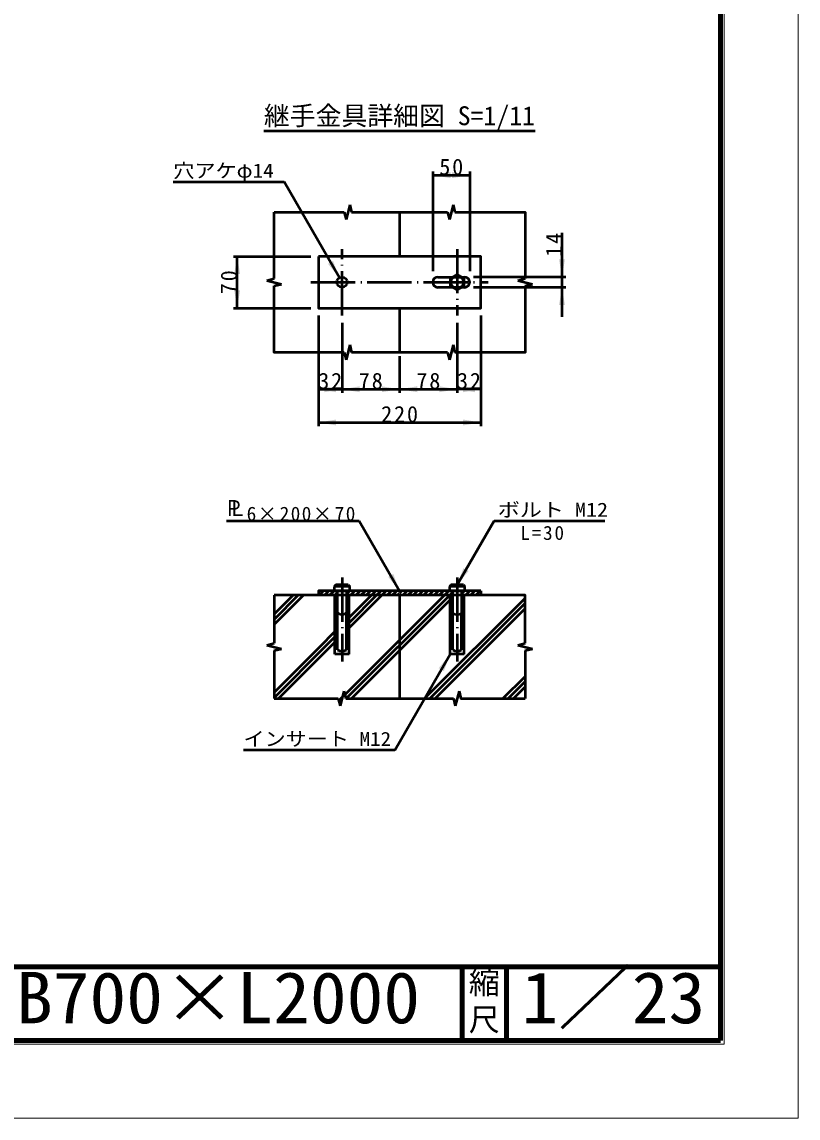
# Model space of a CAD drawing. Units: millimetres, scale not verified, with parts at other scales. Extents: x -2102 to 2102, y -1485 to 1485.
# Drawn here: x 1051 to 2102, y -1485 to 0 of the extents above; entities that cross this region are included whole.
import ezdxf
from ezdxf.enums import TextEntityAlignment as Align

# ---------------------------------------------------------------- set-up
doc = ezdxf.new("R2010")
doc.units = ezdxf.units.MM
doc.header["$LTSCALE"] = 5
doc.linetypes.add('DASHED', pattern=[7.5, 6, -1.5])
doc.linetypes.add('LONG_DASHED_DOTTED', pattern=[15.25, 12, -1.5, 0.25, -1.5])
doc.layers.add('0-0_V-nasSTD', color=7, linetype='Continuous', lineweight=50)
doc.layers.add('0-1_0', color=7, linetype='Continuous', lineweight=100)
doc.styles.add('ＭＳ ゴシック', font='')
doc.styles.get('ＭＳ ゴシック').set_extended_font_data('MS Gothic')

msp = doc.modelspace()

# ---------------------------------------------------------------- linework, layer by layer
at = {"layer": '0-0_V-nasSTD'}
for p, q in [((1379.023, -147.646), (1746.523, -147.646)), ((1607.773, -202.646), (1607.773, -337.646)), ((1607.773, -207.646), (1657.773, -207.646)), ((1657.773, -202.646), (1657.773, -337.646)), ((1256.273, -216.68), (1406.273, -216.68)), ((1481.273, -346.583), (1406.273, -216.68)), ((1495.273, -247.646), (1490.273, -267.646)), ((1495.273, -247.646), (1497.773, -257.646)), ((1635.273, -247.646), (1630.273, -267.646)), ((1635.273, -247.646), (1637.773, -257.646)), ((1392.773, -257.646), (1487.773, -257.646)), ((1392.773, -347.646), (1392.773, -257.646)), ((1487.773, -257.646), (1490.273, -267.646)), ((1497.773, -257.646), (1627.773, -257.646)), ((1562.773, -257.646), (1562.773, -317.646)), ((1627.773, -257.646), (1630.273, -267.646)), ((1782.773, -345.646), (1782.773, -285.646)), ((1337.773, -317.646), (1442.773, -317.646)), ((1342.773, -387.646), (1342.773, -317.646)), ((1382.773, -350.146), (1392.773, -347.646)), ((1382.773, -350.146), (1402.773, -355.146)), ((1392.773, -357.646), (1402.773, -355.146)), ((1614.773, -345.646), (1634.711, -345.646)), ((1646.835, -345.646), (1650.773, -345.646)), ((1787.773, -345.646), (1662.773, -345.646)), ((1722.773, -350.146), (1732.773, -347.646)), ((1722.773, -350.146), (1742.773, -355.146)), ((1732.773, -357.646), (1742.773, -355.146)), ((1782.773, -359.646), (1782.773, -345.646)), ((1634.711, -359.646), (1614.773, -359.646)), ((1650.773, -359.646), (1646.835, -359.646)), ((1787.773, -359.646), (1662.773, -359.646)), ((1782.773, -399.646), (1782.773, -359.646)), ((1337.773, -387.646), (1442.773, -387.646)), ((1452.773, -397.646), (1452.773, -547.646)), ((1562.773, -387.646), (1562.773, -447.646)), ((1672.773, -397.646), (1672.773, -547.646)), ((1484.773, -407.646), (1484.773, -502.646)), ((1640.773, -407.646), (1640.773, -502.646)), ((1495.273, -437.646), (1490.273, -457.646)), ((1495.273, -437.646), (1497.773, -447.646)), ((1635.273, -437.646), (1630.273, -457.646)), ((1635.273, -437.646), (1637.773, -447.646)), ((1487.773, -447.646), (1490.273, -457.646)), ((1627.773, -447.646), (1497.773, -447.646)), ((1562.773, -452.646), (1562.773, -502.646)), ((1627.773, -447.646), (1630.273, -457.646)), ((1452.773, -497.646), (1484.773, -497.646)), ((1484.773, -497.646), (1562.773, -497.646)), ((1562.773, -497.646), (1640.773, -497.646)), ((1672.773, -497.646), (1640.773, -497.646)), ((1452.773, -542.646), (1672.773, -542.646)), ((1328.154, -676.043), (1508.154, -676.043)), ((1508.154, -676.043), (1562.773, -770.646)), ((1690.773, -676.043), (1640.773, -762.646)), ((1690.773, -676.043), (1840.773, -676.043)), ((1453.832, -776.646), (1459.832, -770.646)), ((1460.903, -776.646), (1466.903, -770.646)), ((1467.974, -776.646), (1473.974, -770.646)), ((1476.273, -762.646), (1474.273, -764.646)), ((1495.273, -764.646), (1474.273, -764.646)), ((1493.273, -762.646), (1476.273, -762.646)), ((1478.773, -800.646), (1478.773, -770.646)), ((1495.188, -770.646), (1490.773, -775.06)), ((1490.773, -770.646), (1490.773, -800.646)), ((1493.273, -762.646), (1495.273, -764.646)), ((1496.259, -776.646), (1502.259, -770.646)), ((1503.33, -776.646), (1509.33, -770.646)), ((1510.401, -776.646), (1516.401, -770.646)), ((1517.472, -776.646), (1523.472, -770.646)), ((1524.543, -776.646), (1530.543, -770.646)), ((1531.614, -776.646), (1537.614, -770.646)), ((1538.685, -776.646), (1544.685, -770.646)), ((1545.756, -776.646), (1551.756, -770.646)), ((1552.827, -776.646), (1558.827, -770.646)), ((1565.898, -770.646), (1562.773, -773.771)), ((1566.969, -776.646), (1572.969, -770.646)), ((1574.04, -776.646), (1580.04, -770.646)), ((1581.111, -776.646), (1587.111, -770.646)), ((1588.183, -776.646), (1594.183, -770.646)), ((1595.254, -776.646), (1601.254, -770.646)), ((1602.325, -776.646), (1608.325, -770.646)), ((1609.396, -776.646), (1615.396, -770.646)), ((1616.467, -776.646), (1622.467, -770.646)), ((1623.538, -776.646), (1629.538, -770.646)), ((1632.273, -762.646), (1630.273, -764.646)), ((1651.273, -764.646), (1630.273, -764.646)), ((1649.273, -762.646), (1632.273, -762.646)), ((1634.773, -800.646), (1634.773, -770.646)), ((1650.751, -770.646), (1646.773, -774.624)), ((1646.773, -770.646), (1646.773, -800.646)), ((1649.273, -762.646), (1651.273, -764.646)), ((1651.822, -776.646), (1657.822, -770.646)), ((1658.893, -776.646), (1664.893, -770.646)), ((1665.964, -776.646), (1671.964, -770.646)), ((1672.773, -770.646), (1672.773, -776.646)), ((1392.773, -776.646), (1392.773, -841.646)), ((1418.477, -776.646), (1392.773, -802.349)), ((1425.548, -776.646), (1392.773, -809.421)), ((1432.619, -776.646), (1392.773, -816.492)), ((1475.045, -776.646), (1478.773, -772.918)), ((1475.273, -856.646), (1475.273, -776.646)), ((1623.538, -776.646), (1488.526, -911.657)), ((1630.609, -776.646), (1490.609, -916.646)), ((1494.273, -856.646), (1494.273, -776.646)), ((1524.543, -776.646), (1494.273, -806.916)), ((1531.614, -776.646), (1494.273, -813.987)), ((1538.685, -776.646), (1494.273, -821.058)), ((1497.68, -916.646), (1631.273, -783.053)), ((1559.898, -776.646), (1562.773, -773.771)), ((1562.773, -776.646), (1562.773, -916.646)), ((1596.675, -916.646), (1732.773, -780.548)), ((1630.609, -776.646), (1634.773, -772.482)), ((1631.273, -856.646), (1631.273, -776.646)), ((1650.273, -856.646), (1650.273, -776.646)), ((1478.773, -850.646), (1478.773, -800.646)), ((1490.773, -850.646), (1490.773, -800.646)), ((1603.746, -916.646), (1732.773, -787.619)), ((1610.817, -916.646), (1732.773, -794.69)), ((1634.773, -850.646), (1634.773, -800.646)), ((1646.773, -850.646), (1646.773, -800.646)), ((1454.543, -846.646), (1475.273, -825.916)), ((1382.773, -844.146), (1392.773, -841.646)), ((1382.773, -844.146), (1402.773, -849.146)), ((1461.614, -846.646), (1475.273, -832.987)), ((1468.685, -846.646), (1475.273, -840.058)), ((1722.773, -844.146), (1732.773, -841.646)), ((1722.773, -844.146), (1742.773, -849.146)), ((1454.543, -846.646), (1392.773, -908.416)), ((1461.614, -846.646), (1392.773, -915.487)), ((1392.773, -851.646), (1402.773, -849.146)), ((1393.041, -851.578), (1392.773, -851.847)), ((1392.773, -851.646), (1392.773, -916.646)), ((1468.685, -846.646), (1398.685, -916.646)), ((1494.273, -856.646), (1475.273, -856.646)), ((1556.273, -986.549), (1631.273, -856.646)), ((1650.273, -856.646), (1631.273, -856.646)), ((1732.773, -851.646), (1742.773, -849.146)), ((1732.773, -851.646), (1732.773, -916.646)), ((1741.685, -849.418), (1742.12, -848.982)), ((1702.741, -916.646), (1732.773, -886.614)), ((1709.812, -916.646), (1732.773, -893.685)), ((1716.883, -916.646), (1732.773, -900.756)), ((1392.773, -916.646), (1479.773, -916.646)), ((1479.773, -916.646), (1482.273, -926.646)), ((1480.526, -919.657), (1485.185, -914.999)), ((1487.273, -906.646), (1482.273, -926.646)), ((1487.273, -906.646), (1489.773, -916.646)), ((1489.773, -916.646), (1635.773, -916.646)), ((1635.773, -916.646), (1638.273, -926.646)), ((1643.273, -906.646), (1638.273, -926.646)), ((1556.273, -986.549), (1351.273, -986.549))]:
    msp.add_line(p, q, dxfattribs=at)
at = {"layer": '0-0_V-nasSTD', "linetype": 'LONG_DASHED_DOTTED'}
for p, q in [((1484.773, -397.646), (1484.773, -307.646)), ((1640.773, -307.646), (1640.773, -397.646)), ((1442.773, -352.646), (1682.773, -352.646)), ((1484.773, -752.646), (1484.773, -866.646)), ((1640.773, -752.646), (1640.773, -866.646))]:
    msp.add_line(p, q, dxfattribs=at)
at = {"layer": '0-0_V-nasSTD', "linetype": 'DASHED'}
for p, q in [((1634.711, -345.646), (1646.835, -345.646)), ((1646.835, -359.646), (1634.711, -359.646))]:
    msp.add_line(p, q, dxfattribs=at)
at = {"layer": '0-0_V-nasSTD', "lineweight": 100}
for p, q in [((1647.5, -1280), (1647.5, -1380)), ((1707.5, -1280), (1707.5, -1380)), ((-1997.5, -1380), (1997.5, -1380))]:
    msp.add_line(p, q, dxfattribs=at)
at = {"layer": '0-0_V-nasSTD', "lineweight": 18}
for points in [[(-2102.5, -1485), (-2102.5, 1485), (2102.5, 1485), (2102.5, -1485)], [(-2002.5, -1385), (-2002.5, 1385), (2002.5, 1385), (2002.5, -1385)]]:
    msp.add_lwpolyline(points, close=True, dxfattribs=at)
at = {"layer": '0-0_V-nasSTD', "lineweight": 100}
msp.add_lwpolyline([(1997.5, -1380), (1997.5, 1380), (-1997.5, 1380)], dxfattribs=at)
at = {"layer": '0-0_V-nasSTD'}
for points in [[(1637.773, -257.646), (1732.773, -257.646), (1732.773, -347.646)], [(1631.68, -347.396), (1640.773, -342.146), (1649.866, -347.396), (1649.866, -357.896)], [(1649.866, -357.896), (1640.773, -363.146), (1631.68, -357.896), (1631.68, -347.396)], [(1487.773, -447.646), (1392.773, -447.646), (1392.773, -357.646)], [(1732.773, -357.646), (1732.773, -447.646), (1637.773, -447.646)], [(1672.773, -770.646), (1452.773, -770.646), (1452.773, -776.646)], [(1474.273, -764.646), (1474.273, -770.646), (1495.273, -770.646), (1495.273, -764.646)], [(1630.273, -764.646), (1630.273, -770.646), (1651.273, -770.646), (1651.273, -764.646)], [(1732.773, -841.646), (1732.773, -776.646), (1392.773, -776.646)], [(1643.273, -906.646), (1645.773, -916.646), (1732.773, -916.646)]]:
    msp.add_lwpolyline(points, dxfattribs=at)
msp.add_lwpolyline([(1452.773, -317.646), (1452.773, -387.646), (1672.773, -387.646), (1672.773, -317.646)], close=True, dxfattribs=at)
for centre, radius in [((1484.773, -352.646), 7), ((1640.773, -352.646), 8.5)]:
    msp.add_circle(centre, radius, dxfattribs=at)
for centre, radius, start, end in [((1614.773, -352.646), 7, 90, 270), ((1650.773, -352.646), 7, 270, 90), ((1484.773, -791.208), 28.562, 68.4314, 111.5686), ((1640.773, -791.208), 28.562, 68.4314, 111.5686), ((1484.773, -792.646), 10, 233.1301, 306.8699), ((1640.773, -792.646), 10, 233.1301, 306.8699), ((1484.773, -842.646), 10, 233.1301, 306.8699), ((1640.773, -842.646), 10, 233.1301, 306.8699)]:
    msp.add_arc(centre, radius, start, end, dxfattribs=at)
for points in [[(1607.773, -207.646), (1631.773, -207.646), (1631.773, -203.646)], [(1607.773, -207.646), (1631.773, -211.646), (1631.773, -207.646)], [(1633.773, -207.646), (1633.773, -203.646), (1657.773, -207.646)], [(1633.773, -211.646), (1633.773, -207.646), (1657.773, -207.646)], [(1338.773, -341.646), (1342.773, -341.646), (1342.773, -317.646)], [(1342.773, -341.646), (1342.773, -317.646), (1346.773, -341.646)], [(1465.809, -327.799), (1469.273, -325.799), (1481.273, -346.583)], [(1469.273, -325.799), (1472.737, -323.799), (1481.273, -346.583)], [(1778.773, -321.646), (1782.773, -345.646), (1782.773, -321.646)], [(1782.773, -345.646), (1782.773, -321.646), (1786.773, -321.646)], [(1338.773, -363.646), (1342.773, -387.646), (1342.773, -363.646)], [(1342.773, -387.646), (1342.773, -363.646), (1346.773, -363.646)], [(1778.773, -383.646), (1782.773, -383.646), (1782.773, -359.646)], [(1782.773, -383.646), (1782.773, -359.646), (1786.773, -383.646)], [(1452.773, -497.646), (1476.773, -497.646), (1476.773, -493.646)], [(1452.773, -497.646), (1476.773, -501.646), (1476.773, -497.646)], [(1460.773, -497.646), (1460.773, -493.646), (1484.773, -497.646)], [(1460.773, -501.646), (1460.773, -497.646), (1484.773, -497.646)], [(1484.773, -497.646), (1508.773, -497.646), (1508.773, -493.646)], [(1484.773, -497.646), (1508.773, -501.646), (1508.773, -497.646)], [(1538.773, -497.646), (1538.773, -493.646), (1562.773, -497.646)], [(1538.773, -501.646), (1538.773, -497.646), (1562.773, -497.646)], [(1562.773, -497.646), (1586.773, -497.646), (1586.773, -493.646)], [(1562.773, -497.646), (1586.773, -501.646), (1586.773, -497.646)], [(1616.773, -497.646), (1616.773, -493.646), (1640.773, -497.646)], [(1616.773, -501.646), (1616.773, -497.646), (1640.773, -497.646)], [(1640.773, -497.646), (1664.773, -497.646), (1664.773, -493.646)], [(1640.773, -497.646), (1664.773, -501.646), (1664.773, -497.646)], [(1648.773, -497.646), (1648.773, -493.646), (1672.773, -497.646)], [(1648.773, -501.646), (1648.773, -497.646), (1672.773, -497.646)], [(1452.773, -542.646), (1476.773, -542.646), (1476.773, -538.646)], [(1452.773, -542.646), (1476.773, -546.646), (1476.773, -542.646)], [(1648.773, -542.646), (1648.773, -538.646), (1672.773, -542.646)], [(1648.773, -546.646), (1648.773, -542.646), (1672.773, -542.646)], [(1640.773, -762.646), (1649.309, -739.861), (1652.773, -741.861)], [(1640.773, -762.646), (1652.773, -741.861), (1656.237, -743.861)], [(1547.309, -751.861), (1550.773, -749.861), (1562.773, -770.646)], [(1550.773, -749.861), (1554.237, -747.861), (1562.773, -770.646)], [(1615.809, -875.43), (1619.273, -877.43), (1631.273, -856.646)], [(1619.273, -877.43), (1622.737, -879.43), (1631.273, -856.646)]]:
    msp.add_solid(points, dxfattribs=at)
at = {"layer": '0-1_0'}
msp.add_line((-1997.5, -1280), (1997.5, -1280), dxfattribs=at)

# ---------------------------------------------------------------- texts
at = {"layer": '0-0_V-nasSTD', "style": 'ＭＳ ゴシック'}
for s, height, p in [('継手金具詳細図 S=1/11', 25.66, (1379.023, -147.646)), ('縮', 30.79, (1656.482, -1326.001)), ('尺', 30.79, (1656.476, -1375.99))]:
    msp.add_text(s, height=height, dxfattribs=at).set_placement(p, align=Align.BOTTOM_LEFT)
for s, height, width, p in [('穴アケφ14', 19.06, 1.1, (1256.273, -216.68)), ('Ｐ', 21.63, 0.9, (1325.032, -676.043)), ('Ｌ', 21.63, 0.9, (1329.654, -676.043)), ('ボルト M12', 19.06, 1.15, (1695.773, -676.043)), ('インサート M12', 19.06, 1.1, (1351.273, -986.549)), ('1／23', 69.65, 1.05, (1727.75, -1377.418)), ('H1000×B700×L2000', 69.65, 1.05, (695, -1377.492))]:
    msp.add_text(s, height=height, dxfattribs=dict(at, width=width)).set_placement(p, align=Align.BOTTOM_LEFT)
at = {"layer": '0-0_V-nasSTD', "attachment_point": 7, "style": 'ＭＳ ゴシック'}
for s, insert, char_height in [('\\T1.17;50', (1616.523, -207.646), 21.99), ('\\T1.17;32', (1452.523, -497.646), 21.99), ('\\T1.17;78', (1507.523, -497.646), 21.99), ('\\T1.17;78', (1585.523, -497.646), 21.99), ('\\T1.17;32', (1640.523, -497.646), 21.99), ('\\T1.17;220', (1537.773, -542.646), 21.99), ('\\T1.15;6×200×70', (1355.654, -676.043), 19.06), ('\\T1.19;L=30', (1726.242, -702.043), 19.06)]:
    msp.add_mtext(s, dxfattribs=dict(at, insert=insert, char_height=char_height))
at = {"layer": '0-0_V-nasSTD', "char_height": 21.99, "attachment_point": 7, "rotation": 90, "style": 'ＭＳ ゴシック'}
for s, insert in [('\\T1.17;14', (1782.773, -318.146)), ('\\T1.17;70', (1342.773, -368.896))]:
    msp.add_mtext(s, dxfattribs=dict(at, insert=insert))

doc.saveas('drawing.dxf')
